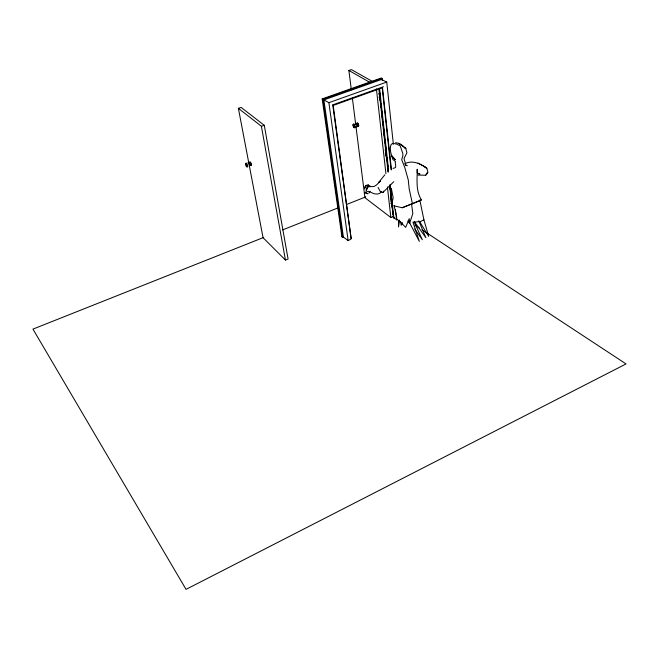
<?xml version="1.0" encoding="UTF-8"?>
<svg xmlns="http://www.w3.org/2000/svg" width="659" height="659" viewBox="0 0 659 659"><rect width="100%" height="100%" fill="white"/><g stroke="black" fill="none" stroke-linecap="round" stroke-linejoin="round"><path stroke-width="0.99" d="M417.114 172.46L417.229 169.248C417.295 179.75 415.549 190.311 421.406 199.941L402.245 207.742L393.893 205.822M250.733 164.132L250.428 163.292M399.601 220.065L398.547 226.943L398.456 220.147L405.68 227.363L409.255 218.615L409.568 223.541L408.02 220.88M390.771 201.316L391.397 201.25M390.606 200.105L391.067 200.295M391.166 198.886L390.548 198.763M386.215 155.038L385.828 154.816M386.149 153.629L385.622 153.761M357.977 125.062L357.689 124.254M379.526 98.982L379.963 98.693M379.609 94.608L378.9 94.55M378.76 93.636L379.378 93.413M391.734 204.265L393.184 197.824L391.347 188.334M409.568 223.541L412.831 213.483L411.488 203.433M378.068 187.428L380.177 191.357L382.805 192.601L383.489 191.168M402.542 222.726L401.191 225.304L400.688 221.671M364.518 187.881L366.083 185.558L368.43 185.047L370.292 186.209M426.085 174.396L427.18 172.765M368.842 193.12L370.078 191.324M425.656 175.533L427.946 172.37L426.81 168.144C420.599 163.663 411.85 159.602 404.568 163.934M384.856 174.775L378.851 182.222L380.375 181.176L376.371 185.105L373.9 186.513L368.043 186.719L366.42 189.883L367.788 186.003L366.083 190.344L368.043 186.719M383.398 86.749L332.474 104.962M382.805 192.601L393.744 181.711M412.204 203.903L421.406 199.941M367.211 186.06L368.43 185.047L367.895 184.924M381.487 191.736C378.217 196.11 372.632 193.441 368.916 191.275L365.35 192.098M386.207 155.005L385.63 155.079M379.889 97.45L379.172 97.466M419.808 199.957L423.894 219.801L420.45 221.597L412.946 222.149L419.33 241.359L408.671 221.004M391.495 202.717L390.993 202.774M390.548 198.796L390.976 198.721M390.441 197.848L390.878 197.774M379.271 97.384L379.732 97.301M393.365 144.305L386.759 82.062L381.404 79.508L323.882 99.904L343.388 237.067L348.158 240.634L350.959 239.044A0.923 0.47 -8 0 0 351.14 238.55L333.19 105.432L382.187 87.894L391.108 169.742M390.161 184.421L393.884 218.08L396.891 219.744A0.914 0.445 -6.5 0 0 397.707 219.801M382.294 80.439L382.072 78.396L381.248 78.001L322.193 98.908L341.93 236.812L342.548 236.565M341.93 236.812L342.664 237.364L343.388 237.067M389.543 185.228L393.308 216.589A0.906 0.445 -6.6 0 1 393.275 216.457M393.884 218.08L394.601 217.783L393.044 216.745M263.46 237.52L32.95 329.121L186.044 589.368L626.05 363.933L421.941 229.727M282.587 229.917L338.067 207.873M346.675 204.455L365.803 196.852M402.245 207.742L412.443 203.689L409.223 189.133L408.259 179.874L404.758 167.468L401.693 159.733L402.88 155.746L402.797 153.39L400.244 145.968L396.627 144.057L393.135 143.407L391.182 144.346C389.098 149.305 391.339 154.741 392.912 159.552L395.211 161.167M249.374 165.936L263.065 237.693L285.438 260.058L288.09 259.061L264.284 125.317L241.161 107.442L238.385 108.331L248.987 163.918M355.951 126.454L364.946 197.716L390.845 217.511L393.308 216.589M323.882 99.904L328.89 102.68L386.759 82.062M322.193 98.908L322.968 99.328L382.072 78.396M393.044 168.432L395.598 167.534M238.385 108.331L261.401 126.273L264.284 125.317M351.329 89.797L348.883 70.455L351.461 69.632L372.582 81.543M391.141 203.466L391.701 203.549L391.001 203.68M379.592 96.099L379.222 96.189M425.533 175.212L418.004 175.088M382.492 87.392L391.462 169.857M395.631 142.649L398.926 143.398L402.764 145.639L405.862 148.605L406.916 152.822L404.025 158.555L405.928 165.244L407.188 165.73L405.425 165.121M417.328 173.259L419.94 174.1L417.509 173.144M424.907 167.435L426.81 168.144M385.63 149.832L385.037 150.063M386.298 155.804L385.696 156.035M364.353 192.576L367.895 193.795L365.506 192.749M390.952 197.791L390.367 198.021M332.779 105.176L351.14 238.55M417.971 163.086L425.335 167.04M348.883 70.455L369.938 82.416M415.079 225.221L419.371 228.039M380.144 99.806L379.469 100.011M402.435 146.01L398.926 143.398L400.466 144.56M402.781 146.29L405.862 148.605L404.494 147.567M248.715 163.869L249.036 164.445M414.569 221.926L425.92 237.742L418.762 220.79M414.733 229.06L422.312 239.695L414.231 222.108M419.577 221.531L428.704 236.433L423.894 219.801M366.635 185.146L366.981 185.805M394.148 205.575L396.067 214.414M261.401 126.273L285.438 260.058M322.968 99.328L342.664 237.364M328.89 102.68L348.158 240.634M352.359 97.944L355.695 124.419M379.568 92.244L379.905 95.3M380.243 98.364L380.589 101.42M380.811 103.455L381.264 107.541M381.487 109.575L381.94 113.653M382.162 115.696L382.5 118.752M382.846 121.808L383.184 124.872M383.522 127.928L383.859 130.984M384.082 133.027L384.535 137.105M384.765 139.14L385.21 143.217M385.441 145.26L385.894 149.338M386.454 154.437L386.116 151.372L386.536 155.392M386.792 157.493L387.13 160.549M387.467 163.613L387.813 166.669M388.373 171.768L388.036 168.704L388.34 171.711M390.07 187.057L390.408 190.121M390.746 193.178L391.084 196.234M391.759 202.354L391.421 199.29L391.726 202.305M392.097 205.41L392.434 208.466M392.772 211.531L393.118 214.587L392.748 211.49M379.535 92.161L379.872 95.217M380.21 98.282L380.548 101.338M380.778 103.381L381.231 107.458M381.454 109.501L381.907 113.579M382.129 115.622L382.582 119.699M382.805 121.734L383.258 125.82M383.489 127.854L383.826 130.919M384.049 132.953L384.502 137.039M384.732 139.074L385.177 143.151M385.408 145.194L385.861 149.272M386.759 157.435L387.212 161.513M387.443 163.556L387.78 166.612M390.037 187.008L390.49 191.085M390.713 193.128L391.166 197.206M392.072 205.369L392.41 208.425M378.834 88.627L388.077 172.007M376.421 88.957L385.927 173.638M387.41 186.901L390.845 217.511M395.458 209.644L396.57 219.875M379.568 88.545L388.588 170.137M396.446 215.666L396.891 219.744M395.202 161.653L395.746 166.752M246.054 164.824A2.076 0.585 71.2 0 1 246.441 163.251A2.076 0.585 71.2 0 1 247.595 166.439A2.076 0.585 71.2 0 1 246.417 165.829M248.064 163.218A1.936 0.552 71.2 0 1 248.74 162.798A1.936 0.552 71.2 0 1 249.67 165.368A1.936 0.552 71.2 0 1 248.995 165.788M249.942 163.523A1.936 0.552 71.2 0 1 250.321 162.048A1.936 0.552 71.2 0 1 251.392 165.03A1.936 0.552 71.2 0 1 250.28 164.47M353.413 125.754A1.993 0.774 72.1 0 1 354.105 124.123A1.993 0.774 72.1 0 1 355.193 127.195A1.993 0.774 72.1 0 1 353.751 126.726M355.341 124.213A1.862 0.733 72.1 0 1 356.107 123.562A1.862 0.733 72.1 0 1 357.096 125.622A1.862 0.733 72.1 0 1 356.676 126.981M357.038 124.551A1.862 0.733 72.1 0 1 357.697 123.019A1.862 0.733 72.1 0 1 358.718 125.894A1.862 0.733 72.1 0 1 357.359 125.449M250.173 163.374L250.478 164.223L250.173 163.374M357.45 124.337L357.738 125.144L357.45 124.337M365.259 186.513L364.509 188.845L366.083 185.558L365.259 186.513M395.169 159.61L391.561 155.623L395.169 159.61M245.552 164.157A1.804 0.511 71.2 0 0 246.771 166.875A1.804 0.511 71.2 0 0 246.565 164.47A1.804 0.511 71.2 0 0 245.552 164.157M249.604 162.839A1.722 0.494 71.2 0 0 250.774 165.425A1.722 0.494 71.2 0 0 250.585 163.127A1.722 0.494 71.2 0 0 249.604 162.839M353.018 125.086A1.738 0.675 72.1 0 0 354.254 127.673A1.738 0.675 72.1 0 0 354.287 125.276A1.738 0.675 72.1 0 0 353.018 125.086M356.791 123.859A1.656 0.651 72.1 0 0 357.977 126.33A1.656 0.651 72.1 0 0 358.01 124.032A1.656 0.651 72.1 0 0 356.791 123.859"/></g></svg>
